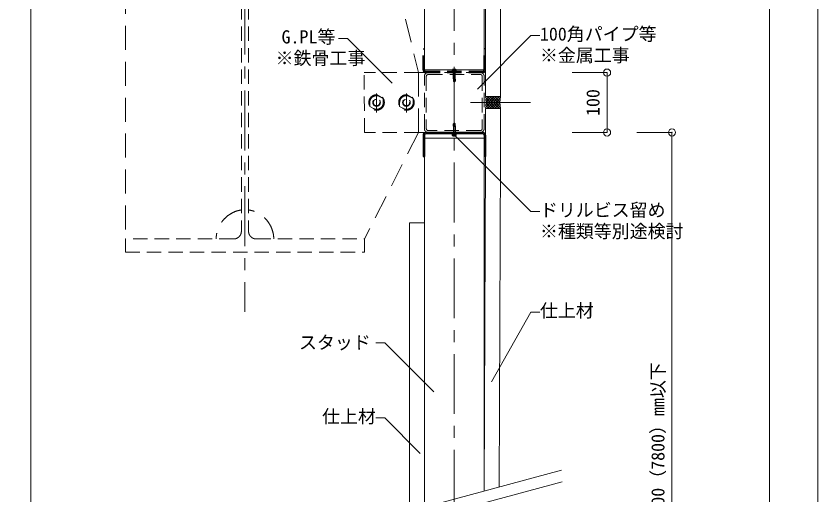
# Model space of a CAD drawing. Units: millimetres on the paper, enlarged 120 times, with parts at other scales. Extents: x -23400 to 38824, y -71984 to 16500.
# Drawn here: x 15354 to 23400, y -9081 to -4279 of the extents above; entities that cross this region are included whole.
import ezdxf
from ezdxf.enums import TextEntityAlignment as Align

# ---------------------------------------------------------------- set-up
doc = ezdxf.new("R2010")
doc.units = ezdxf.units.MM
doc.header["$LTSCALE"] = 120
doc.header["$PDMODE"] = 32
doc.header["$PDSIZE"] = 72
for name, pattern in [('CHAIN1', [8, 5, -1, 1, -1]), ('DASHED1', [1.8, 1.2, -0.6]), ('DASHED2', [3, 2, -1])]:
    doc.linetypes.add(name, pattern=pattern)
for name, color, linetype, lineweight in [('5-0_中心線', 4, 'CHAIN1', 18), ('5-2_SQバー', 3, 'Continuous', 18), ('5-3_ランナー', 2, 'Continuous', 25), ('5-4_補強材', 4, 'DASHED1', 9), ('5-5_寸法', 4, 'Continuous', 9), ('5-6_文字・矢印', 7, 'Continuous', 18), ('5-9_躯体他', 4, 'DASHED1', 9), ('5-C_ビス・アンカーボルト・強調図形', 2, 'DASHED1', 25), ('5-D_パネル', 4, 'Continuous', 18), ('5-E_補助線', 7, 'Continuous', 18), ('F-3_ランナー', 4, 'Continuous', 9)]:
    doc.layers.add(name, color=color, linetype=linetype, lineweight=lineweight)
doc.styles.add('ＭＳ ゴシック', font='')
doc.styles.get('ＭＳ ゴシック').set_extended_font_data('MS Gothic')

msp = doc.modelspace()

# ---------------------------------------------------------------- linework, layer by layer
at = {"layer": '5-0_中心線'}
for p, q in [((19751.3, -949), (19751.3, -12948.4)), ((17651.3, -2146.4), (17651.3, -7245.3)), ((18971.3, -5055.4), (18971.3, -5246.8)), ((19271.3, -5055.4), (19271.3, -5246.8)), ((19914.8, -5146.4), (20600, -5146.4))]:
    msp.add_line(p, q, dxfattribs=at)
at = {"layer": '5-2_SQバー'}
for p, q in [((19451.3, -2966), (19451.3, -4818.8)), ((20051.3, -2966), (20051.3, -4818.8)), ((19451.3, -4818.8), (20051.3, -4818.8)), ((19451.3, -5504), (19451.3, -9203)), ((20051.3, -5504), (19451.3, -5504)), ((20051.3, -5504), (20051.3, -9042.2))]:
    msp.add_line(p, q, dxfattribs=at)
at = {"layer": '5-3_ランナー', "linetype": 'DASHED1'}
for p, q in [((19451.3, -4818.8), (19451.3, -4606.4)), ((20051.3, -4818.8), (20051.3, -4606.4)), ((20065.1, -4606.4), (20051.3, -4606.4)), ((20065.1, -4818.8), (20065.1, -4606.4)), ((19465.1, -4832.6), (20037.5, -4832.6)), ((19465.1, -4846.4), (20037.5, -4846.4))]:
    msp.add_line(p, q, dxfattribs=at)
at = {"layer": '5-3_ランナー'}
for p, q in [((20037.5, -5446.4), (19465.1, -5446.4)), ((20037.5, -5460.2), (19465.1, -5460.2)), ((19437.5, -5474), (19437.5, -5686.4)), ((19451.3, -5474), (19451.3, -5686.4)), ((20051.3, -5474), (20051.3, -5686.4)), ((20065.1, -5474), (20065.1, -5686.4)), ((19437.5, -5686.4), (19451.3, -5686.4)), ((20065.1, -5686.4), (20051.3, -5686.4))]:
    msp.add_line(p, q, dxfattribs=at)
at = {"layer": '5-3_ランナー', "linetype": 'DASHED1'}
msp.add_lwpolyline([(19437.5, -4818.8), (19437.5, -4606.4), (19451.3, -4606.4)], dxfattribs=at)
for centre, radius, start, end in [((19465.1, -4818.8), 27.6, 180, 270), ((19465.1, -4818.8), 13.8, 180, 270), ((20037.5, -4818.8), 13.8, 270, 0), ((20037.5, -4818.8), 27.6, 270, 0)]:
    msp.add_arc(centre, radius, start, end, dxfattribs=at)
at = {"layer": '5-3_ランナー'}
for centre, radius, start, end in [((19465.1, -5474), 27.6, 90, 180), ((19465.1, -5474), 13.8, 90, 180), ((20037.5, -5474), 27.6, 0, 90), ((20037.5, -5474), 13.8, 0, 90)]:
    msp.add_arc(centre, radius, start, end, dxfattribs=at)
at = {"layer": '5-4_補強材'}
for p, q in [((19451.3, -5408), (19451.3, -4884.8)), ((19470.5, -4884.8), (19470.5, -5408)), ((20012.9, -4846.4), (19489.7, -4846.4)), ((19489.7, -4865.6), (20012.9, -4865.6)), ((20032.1, -4884.8), (20032.1, -5408)), ((20051.3, -5408), (20051.3, -4884.8)), ((20012.9, -5427.2), (19489.7, -5427.2)), ((19489.7, -5446.4), (20012.9, -5446.4))]:
    msp.add_line(p, q, dxfattribs=at)
for centre, radius, start, end in [((19489.7, -4884.8), 38.4, 90, 180), ((19489.7, -4884.8), 19.2, 90, 180), ((20012.9, -4884.8), 38.4, 0, 90), ((20012.9, -4884.8), 19.2, 0, 90), ((19489.7, -5408), 38.4, 180, 270), ((19489.7, -5408), 19.2, 180, 270), ((20012.9, -5408), 19.2, 270, 0), ((20012.9, -5408), 38.4, 270, 0)]:
    msp.add_arc(centre, radius, start, end, dxfattribs=at)
at = {"layer": '5-5_寸法'}
for p, q in [((21284, -4846.4), (20932.4, -4846.4)), ((21284, -5446.4), (21284, -4846.4)), ((21284, -5446.4), (20932.4, -5446.4)), ((21935.6, -5446.4), (21584, -5446.4)), ((21935.6, -12479.3), (21935.6, -5446.4))]:
    msp.add_line(p, q, dxfattribs=at)
at = {"layer": '5-5_寸法', "color": 7}
for p in [(21284, -4846.4), (21284, -5446.4), (21935.6, -5446.4)]:
    msp.add_point(p, dxfattribs=at)
at = {"layer": '5-6_文字・矢印'}
for p, q in [((18678.5, -4503.5), (18588.5, -4503.5)), ((18678.5, -4503.5), (19128.1, -4953.2)), ((20520.6, -4475.1), (19984.4, -5011.3)), ((20520.6, -4475.1), (20610.6, -4475.1)), ((20520.6, -6239.8), (19760.5, -5479.7)), ((20520.6, -6239.8), (20610.6, -6239.8)), ((20520.6, -7248.3), (20125.5, -7948.1)), ((20520.6, -7248.3), (20610.6, -7248.3)), ((19054.2, -7557.2), (18964.2, -7557.2)), ((19054.2, -7557.2), (19544.5, -8047.4)), ((19054.2, -8309.4), (18964.2, -8309.4)), ((19054.2, -8309.4), (19409.9, -8665.2))]:
    msp.add_line(p, q, dxfattribs=at)
at = {"layer": '5-9_躯体他', "linetype": 'DASHED2'}
for p, q in [((16451.3, -2578.4), (16451.3, -6514.4)), ((18929.9, -2908.4), (19391.3, -4846.4)), ((19391.3, -5446.4), (19391.3, -4846.4)), ((19391.3, -5446.4), (18851.3, -6514.4))]:
    msp.add_line(p, q, dxfattribs=at)
at = {"layer": '5-9_躯体他'}
for p, q in [((17615.3, -2656.4), (17615.3, -6436.4)), ((17687.3, -2656.4), (17687.3, -6436.4)), ((18851.3, -5446.4), (18846.5, -4846.4)), ((19391.3, -4846.4), (18846.5, -4846.4)), ((19489.7, -4846.4), (19391.3, -4846.4)), ((18903.3, -5106.7), (18971.3, -5067.4)), ((19203.3, -5106.7), (19271.3, -5067.4)), ((18903.3, -5185.2), (18903.3, -5106.7)), ((19203.3, -5185.2), (19203.3, -5106.7)), ((18903.3, -5185.2), (18971.3, -5224.5)), ((19039.3, -5185.2), (18971.3, -5224.5)), ((19203.3, -5185.2), (19271.3, -5224.5)), ((19339.3, -5185.2), (19271.3, -5224.5)), ((19391.3, -5446.4), (18851.3, -5446.4)), ((19489.7, -5446.4), (19391.3, -5446.4)), ((16451.3, -6646.4), (16451.3, -6514.4)), ((17537.3, -6514.4), (16451.3, -6514.4)), ((17765.3, -6514.4), (18851.3, -6514.4)), ((18851.3, -6646.4), (18851.3, -6514.4)), ((16451.3, -6646.4), (18851.3, -6646.4))]:
    msp.add_line(p, q, dxfattribs=at)
for points in [[(19039.3, -5185.2), (19039.3, -5106.7), (18971.3, -5067.4)], [(19339.3, -5185.2), (19339.3, -5106.7), (19271.3, -5067.4)]]:
    msp.add_lwpolyline(points, dxfattribs=at)
for centre, radius in [((18971.7, -5146), 78), ((19271.7, -5146), 78), ((18971.3, -5146), 68), ((18971.3, -5146), 38.1), ((18971.3, -5146), 32.4), ((19271.3, -5146), 68), ((19271.3, -5146), 38.1), ((19271.3, -5146), 32.4)]:
    msp.add_circle(centre, radius, dxfattribs=at)
at = {"layer": '5-9_躯体他', "linetype": 'DASHED2'}
for centre, start, end in [((17662.1, -6519.2), 98.97535, 179.0892), ((17640.5, -6519.2), 0.9108, 81.02465)]:
    msp.add_arc(centre, 300, start, end, dxfattribs=at)
at = {"layer": '5-9_躯体他'}
for centre, start, end in [((17537.3, -6436.4), 270, 0), ((17765.3, -6436.4), 180, 270)]:
    msp.add_arc(centre, 78, start, end, dxfattribs=at)
at = {"layer": '5-C_ビス・アンカーボルト・強調図形', "linetype": 'Continuous'}
for p, q in [((19731.8, -4827.4), (19734.9, -4826.6)), ((19734.9, -4816.5), (19734.9, -4826.6)), ((19739, -4813.1), (19763.7, -4813.1)), ((19743.1, -4816.5), (19743.1, -4826.6)), ((19759.6, -4816.5), (19759.6, -4826.6)), ((19767.8, -4826.6), (19767.8, -4816.5)), ((19770.8, -4827.4), (19767.8, -4826.6)), ((19731.8, -4827.4), (19731.8, -4830.5)), ((19731.8, -4827.4), (19770.8, -4827.4)), ((19731.8, -4830.5), (19770.8, -4830.5)), ((19733.4, -4832.4), (19731.8, -4830.5)), ((19768.7, -4832.6), (19734, -4832.6)), ((19743.8, -4909.9), (19743.8, -4832.6)), ((19758.8, -4912.6), (19758.8, -4832.6)), ((19769.3, -4832.4), (19770.8, -4830.5)), ((19770.8, -4827.4), (19770.8, -4830.5)), ((19743.2, -4915), (19743.2, -4932.8)), ((19743.2, -4930.6), (19751.8, -4937.7)), ((19743.2, -4932.8), (19750.6, -4939)), ((19743.5, -4910.1), (19744.6, -4909.5)), ((19743.5, -4910.1), (19743.5, -4911.4)), ((19743.5, -4910.1), (19746.5, -4910.6)), ((19743.5, -4911.4), (19744.6, -4912.1)), ((19744.9, -4911.7), (19743.5, -4911.4)), ((19758.1, -4912.2), (19744.6, -4909.5)), ((19746.5, -4910.6), (19746.3, -4910.9)), ((19747.7, -4910.1), (19746.5, -4910.6)), ((19747.7, -4910.1), (19746.9, -4911.4)), ((19759, -4914.3), (19747.2, -4912.1)), ((19748.1, -4910.9), (19747.3, -4912.2)), ((19747.5, -4912.6), (19758.1, -4914.8)), ((19748.4, -4915), (19748.4, -4919.1)), ((19759.4, -4915), (19748.4, -4915)), ((19751.3, -4936.2), (19748.4, -4919.1)), ((19750.6, -4939), (19752.1, -4939)), ((19759.4, -4932.8), (19752.1, -4939)), ((19758.1, -4909.3), (19758.1, -4912.2)), ((19759, -4912.7), (19758.1, -4912.2)), ((19759, -4914.3), (19758.1, -4914.8)), ((19758.1, -4914.8), (19759.4, -4915)), ((19759, -4912.7), (19759, -4914.3)), ((19759.4, -4915), (19759.4, -4932.8)), ((19743.2, -5360.1), (19750.6, -5353.9)), ((19743.2, -5362.3), (19751.8, -5355.1)), ((19743.2, -5377.9), (19743.2, -5360.1)), ((19743.5, -5381.4), (19744.6, -5380.8)), ((19744.9, -5381.2), (19743.5, -5381.4)), ((19743.5, -5382.8), (19743.5, -5381.4)), ((19743.5, -5382.8), (19746.5, -5382.3)), ((19743.5, -5382.8), (19744.6, -5383.4)), ((19743.8, -5383), (19743.8, -5460.2)), ((19758.1, -5380.7), (19744.6, -5383.4)), ((19746.5, -5382.3), (19746.3, -5382)), ((19747.7, -5382.8), (19746.5, -5382.3)), ((19747.7, -5382.8), (19746.9, -5381.4)), ((19759, -5378.6), (19747.2, -5380.8)), ((19748.1, -5382), (19747.3, -5380.7)), ((19747.5, -5380.2), (19758.1, -5378.1)), ((19751.3, -5356.7), (19748.4, -5373.7)), ((19748.4, -5377.9), (19748.4, -5373.7)), ((19759.4, -5377.9), (19748.4, -5377.9)), ((19750.6, -5353.9), (19752.1, -5353.9)), ((19759.4, -5360.1), (19752.1, -5353.9)), ((19758.1, -5378.1), (19759.4, -5377.9)), ((19759, -5378.6), (19758.1, -5378.1)), ((19759, -5380.2), (19758.1, -5380.7)), ((19758.1, -5383.5), (19758.1, -5380.7)), ((19758.8, -5380.3), (19758.8, -5460.2)), ((19759, -5380.2), (19759, -5378.6)), ((19759.4, -5377.9), (19759.4, -5360.1)), ((19733.4, -5460.5), (19731.8, -5462.3)), ((19731.8, -5462.3), (19770.8, -5462.3)), ((19731.8, -5465.4), (19731.8, -5462.3)), ((19731.8, -5465.4), (19734.9, -5466.2)), ((19731.8, -5465.4), (19770.8, -5465.4)), ((19768.7, -5460.2), (19734, -5460.2)), ((19734.9, -5476.4), (19734.9, -5466.2)), ((19743.1, -5476.4), (19743.1, -5466.2)), ((19759.6, -5476.4), (19759.6, -5466.2)), ((19770.8, -5465.4), (19767.8, -5466.2)), ((19767.8, -5466.2), (19767.8, -5476.4)), ((19769.3, -5460.5), (19770.8, -5462.3)), ((19770.8, -5465.4), (19770.8, -5462.3)), ((19739, -5479.7), (19763.7, -5479.7))]:
    msp.add_line(p, q, dxfattribs=at)
for points in [[(19748.4, -4915), (19747.8, -4913.4), (19747.2, -4912.1), (19746.6, -4911.1), (19746, -4910.7), (19745.3, -4911.1), (19744.6, -4912), (19743.9, -4913.4), (19743.2, -4915)], [(19747.7, -4910.1), (19748.1, -4910.9), (19759, -4912.7)], [(19751.3, -4936.2), (19751.3, -4935.4), (19751.2, -4934.7), (19751.2, -4934), (19751.3, -4933.2), (19751.7, -4931.9), (19752.2, -4930.7), (19752.9, -4929.7), (19753.7, -4928.9), (19754.5, -4928.5), (19755.5, -4928.5), (19756.5, -4929.1), (19757.5, -4930.1), (19758.5, -4931.4), (19759.4, -4932.8)], [(19751.3, -4939), (19751.5, -4938.7), (19751.6, -4938.3), (19751.7, -4938), (19751.8, -4937.7), (19751.7, -4937.3), (19751.6, -4936.9), (19751.5, -4936.5), (19751.3, -4936.2)], [(19748.4, -5377.9), (19747.8, -5379.4), (19747.2, -5380.8), (19746.6, -5381.7), (19746, -5382.1), (19745.3, -5381.8), (19744.6, -5380.8), (19743.9, -5379.5), (19743.2, -5377.9)], [(19747.7, -5382.8), (19748.1, -5382), (19759, -5380.2)], [(19751.3, -5356.7), (19751.3, -5357.4), (19751.2, -5358.2), (19751.2, -5358.9), (19751.3, -5359.7), (19751.7, -5360.9), (19752.2, -5362.1), (19752.9, -5363.2), (19753.7, -5364), (19754.5, -5364.4), (19755.5, -5364.3), (19756.5, -5363.7), (19757.5, -5362.7), (19758.5, -5361.5), (19759.4, -5360.1)], [(19751.3, -5353.9), (19751.5, -5354.2), (19751.6, -5354.5), (19751.7, -5354.8), (19751.8, -5355.1), (19751.7, -5355.5), (19751.6, -5355.9), (19751.5, -5356.3), (19751.3, -5356.7)]]:
    msp.add_lwpolyline(points, dxfattribs=at)
for centre, radius, start, end in [((19739, -4817.3), 4.19, 11.266, 168.734), ((19739, -4854.7), 28.4, 81.65778, 98.34222), ((19751.3, -4824.8), 11.7, 45.39091, 134.60909), ((19751.3, -4939.3), 113, 85.82336, 94.17664), ((19763.7, -4817.3), 4.19, 11.266, 168.734), ((19763.7, -4854.7), 28.4, 81.65778, 98.34222), ((19734, -4831.9), 0.75, 220, 270), ((19768.7, -4831.9), 0.75, 270, 320), ((19734, -5461), 0.75, 90, 140), ((19739, -5438.2), 28.4, 261.65778, 278.34222), ((19751.3, -5353.6), 113, 265.82336, 274.17664), ((19763.7, -5438.2), 28.4, 261.65778, 278.34222), ((19768.7, -5461), 0.75, 40, 90), ((19739, -5475.5), 4.19, 191.266, 348.734), ((19751.3, -5468), 11.7, 225.39091, 314.60909), ((19763.7, -5475.5), 4.19, 191.266, 348.734)]:
    msp.add_arc(centre, radius, start, end, dxfattribs=at)
at = {"layer": '5-D_パネル'}
for p, q in [((20065.1, -5086.4), (20065.1, -2566.4)), ((20215.1, -5086.4), (20215.1, -2566.4)), ((20065.1, -5086.4), (20215.1, -5086.4)), ((20125.5, -5086.4), (20065.1, -5146.8)), ((20150.9, -5086.4), (20065.1, -5172.2)), ((20176.4, -5086.4), (20065.1, -5197.7)), ((20074.6, -5086.4), (20065.1, -5095.9)), ((20100, -5086.4), (20065.1, -5121.3)), ((20176.4, -5206.4), (20065.1, -5095.2)), ((20150.9, -5206.4), (20065.1, -5120.6)), ((20125.5, -5206.4), (20065.1, -5146.1)), ((20201.9, -5206.4), (20081.9, -5086.4)), ((20201.9, -5086.4), (20081.9, -5206.4)), ((20212.7, -5191.8), (20107.3, -5086.4)), ((20212.7, -5101), (20107.3, -5206.4)), ((20209.9, -5163.6), (20132.8, -5086.4)), ((20209.9, -5129.3), (20132.8, -5206.4)), ((20209.6, -5137.8), (20158.2, -5086.4)), ((20211.1, -5113.9), (20183.7, -5086.4)), ((20214.2, -5091.5), (20209.1, -5086.4)), ((20100, -5206.4), (20065.1, -5171.5)), ((20074.6, -5206.4), (20065.1, -5197)), ((20065.1, -5686.4), (20065.1, -5206.4)), ((20209.6, -5155.1), (20158.2, -5206.4)), ((20211.1, -5179), (20183.7, -5206.4)), ((20214.2, -5201.3), (20209.1, -5206.4)), ((20065.1, -5686.4), (20051.2, -9042.3)), ((20215.1, -5686.4), (20201.3, -9002.1)), ((19451.3, -6351), (19301.3, -6351)), ((19301.3, -9243.2), (19301.3, -6351)), ((19451.3, -9203), (19451.3, -6351))]:
    msp.add_line(p, q, dxfattribs=at)
msp.add_lwpolyline([(20215.1, -5686.4), (20215.1, -5206.4), (20065.1, -5206.4)], dxfattribs=at)
msp.add_arc((20530.4, -5146.4), 320.9, 169.22391, 190.77609, dxfattribs=at)
at = {"layer": '5-E_補助線'}
for p, q in [((18796.4, -9378.5), (20827.8, -8834.2)), ((18804.1, -9494.2), (20833.5, -8950.5))]:
    msp.add_line(p, q, dxfattribs=at)
at = {"layer": 'F-3_ランナー', "color": 3, "lineweight": 18}
for p, q in [((15504.5, 300.8), (15504.5, -14351.3)), ((22914.5, 300.8), (22914.5, -14351.3))]:
    msp.add_line(p, q, dxfattribs=at)
msp.add_lwpolyline([(-23400, 16500), (23400, 16500), (23400, -16500)], dxfattribs=at)

# ---------------------------------------------------------------- texts
at = {"layer": '5-5_寸法', "color": 7, "style": 'ＭＳ ゴシック'}
for s, p in [('100', (21248, -5281.4)), ('壁高さ H=6500（7800）mm以下', (21899.6, -10177.9))]:
    msp.add_text(s, height=132, rotation=90, dxfattribs=at).set_placement(p, align=Align.BOTTOM_LEFT)
at = {"layer": '5-6_文字・矢印', "style": 'ＭＳ ゴシック'}
for s, p in [('G.PL等', (18018.5, -4593.5)), ('100角パイプ等', (20610.6, -4565.1)), ('※鉄骨工事', (17958.5, -4806.5)), ('※金属工事', (20610.6, -4778.1)), ('ドリルビス留め', (20610.6, -6329.8)), ('※種類等別途検討', (20610.6, -6542.8)), ('仕上材', (20610.6, -7338.3)), ('スタッド', (18193.4, -7657.8)), ('仕上材', (18424.2, -8399.4))]:
    msp.add_text(s, height=132, dxfattribs=at).set_placement(p, align=Align.BOTTOM_LEFT)

doc.saveas('drawing.dxf')
